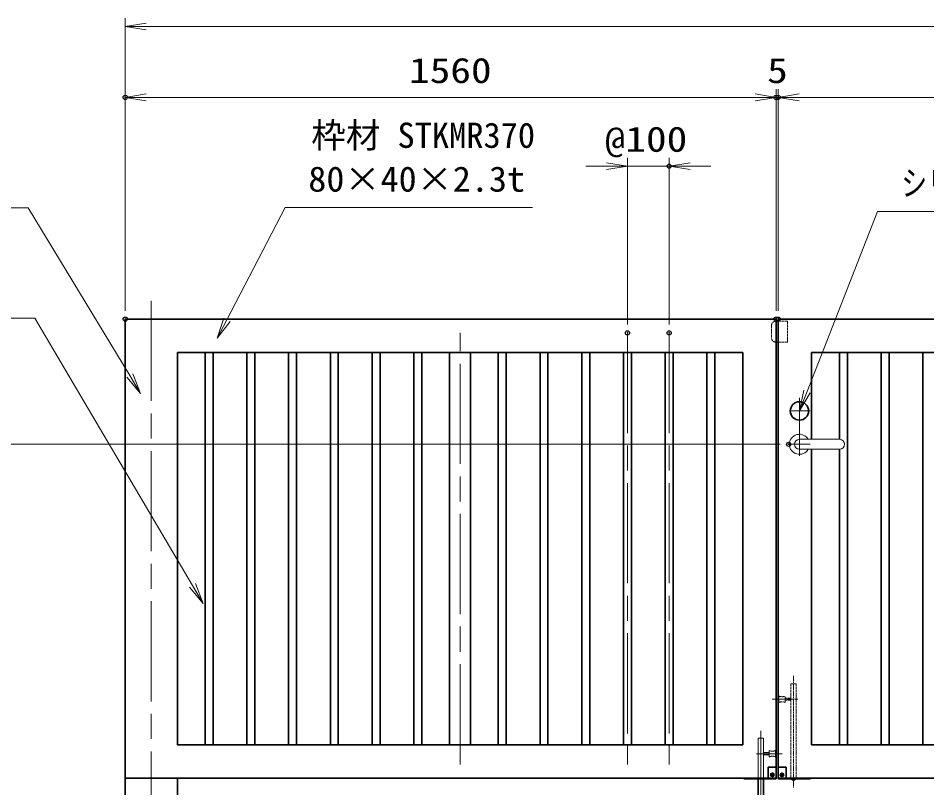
# Model space of a CAD drawing. Units: millimetres at full size. Extents: x -5940 to 5940, y -4200 to 4200.
# Drawn here: x -3513 to -1335, y -1352 to 493 of the extents above; entities that cross this region are included whole.
import ezdxf
from ezdxf.enums import TextEntityAlignment as Align

# ---------------------------------------------------------------- set-up
doc = ezdxf.new("R2010")
doc.units = ezdxf.units.MM
doc.header["$LTSCALE"] = 20
doc.header["$PDMODE"] = 32
doc.header["$PDSIZE"] = 10
doc.linetypes.add('DASHED', pattern=[7.5, 6, -1.5])
doc.linetypes.add('USER1', pattern=[18, 12, -1.5, 3, -1.5])
for name, color, linetype, lineweight in [('0-1_外形線', 7, 'Continuous', 35), ('0-2_隠れ線', 140, 'DASHED', 18), ('0-3_軸線', 200, 'USER1', 15), ('0-4_2', 7, 'Continuous', 18), ('0-6_寸法線', 4, 'Continuous', 18), ('0-7_0', 7, 'Continuous', 18)]:
    doc.layers.add(name, color=color, linetype=linetype, lineweight=lineweight)
doc.layers.add('0-8_Defpoints', color=7, linetype='Continuous')
doc.styles.add('ＭＳ ゴシック', font='')
doc.styles.get('ＭＳ ゴシック').set_extended_font_data('MS Gothic')

# ---------------------------------------------------------------- blocks, each defined once
blk = doc.blocks.new('shgtdhgjhhggf')
at = {"layer": '0-1_外形線'}
for p, q in [((0, 520), (380, 520)), ((380, 520), (380, -40)), ((0, -40), (0, 0)), ((132, 166.2), (173.8, 166.2)), ((132, 166.2), (132, 153.8)), ((132, 153.8), (173.8, 153.8)), ((186.2, 208), (173.8, 208)), ((173.8, 208), (173.8, 166.2)), ((173.8, 153.8), (173.8, 112)), ((186.2, 112), (173.8, 112)), ((186.2, 208), (186.2, 166.2)), ((186.2, 166.2), (228, 166.2)), ((186.2, 153.8), (186.2, 112)), ((186.2, 153.8), (228, 153.8)), ((228, 166.2), (228, 153.8)), ((0, -40), (1504, -40))]:
    blk.add_line(p, q, dxfattribs=at)
blk.add_circle((180, 160), 84, dxfattribs=at)
for centre, radius, start, end in [((1504, 0), 40, 270, 0), ((734, 40), 130, 217.97987, 322.02013)]:
    blk.add_arc(centre, radius, start, end, dxfattribs=at)
at = {"layer": '0-2_隠れ線'}
for p, q in [((604, 4520), (864, 4520)), ((604, 4520), (604, 40)), ((864, 4520), (864, 40)), ((34, 3930), (34, 3630)), ((334, 3630), (334, 3930)), ((334, 3830), (604, 3830)), ((334, 3730), (604, 3730))]:
    blk.add_line(p, q, dxfattribs=at)
for centre, radius, start, end in [((184, 4290), 390, 247.38014, 292.61986), ((184, 3270), 390, 67.38014, 112.61986), ((734, 40), 130, 180, 217.97987), ((734, 40), 130, 322.02013, 0)]:
    blk.add_arc(centre, radius, start, end, dxfattribs=at)
at = {"layer": '0-3_軸線'}
for p, q in [((734, 4902.9), (734, -448.4)), ((-296.3, 3780), (934.3, 3780)), ((180, 160), (87.6, 160)), ((180, 160), (180, 252.4)), ((180, 160), (272.4, 160)), ((180, 160), (180, 67.6))]:
    blk.add_line(p, q, dxfattribs=at)
blk = doc.blocks.new('_Open')
at = {"layer": '0-7_0'}
blk.add_line((-20, 3.333), (0, 0), dxfattribs=at)
blk.add_lwpolyline([(-20, -3.333), (0, 0), (-20, 0)], dxfattribs=at)
blk = doc.blocks.new('sgdhfhgfjhg')
at = {"layer": '0-2_隠れ線'}
for p, q in [((0, 500), (560, 500)), ((0, 500), (0, -500)), ((760, 300), (760, -300)), ((560, -500), (0, -500))]:
    blk.add_line(p, q, dxfattribs=at)
for centre, start, end in [((560, 300), 0, 90), ((560, -300), 270, 0)]:
    blk.add_arc(centre, 200, start, end, dxfattribs=at)
blk = doc.blocks.new('S23')
at = {"layer": '0-6_寸法線'}
for points in [[(-14370127.6, 58507683.7), (-14381995.6, 58507683.7), (-14384780.7, 58502305.9), (-14385240.5, 58501417.9)], [(-14384928.6, 58502382.5), (-14385240.5, 58501417.9), (-14384632.7, 58502229.2)]]:
    blk.add_lwpolyline(points, dxfattribs=at)
at = {"layer": '0-6_寸法線', "color": 254, "style": 'ＭＳ ゴシック'}
blk.add_text('枠材 STKMR370', height=1212, dxfattribs=at).set_placement((-14380735.6, 58510180.5), align=Align.BOTTOM_LEFT)
at = {"layer": '0-6_寸法線', "color": 254, "style": 'ＭＳ ゴシック', "width": 1.05}
blk.add_text('80×40×2.3t', height=1212, dxfattribs=at).set_placement((-14380879.6, 58508080.5), align=Align.BOTTOM_LEFT)
blk = doc.blocks.new('S24')
at = {"layer": '0-6_寸法線'}
for points in [[(-14345438.8, 58507488.8), (-14353591.6, 58507488.8), (-14356970.8, 58498866.8), (-14357335.7, 58497935.8)], [(-14357126, 58498927.6), (-14357335.7, 58497935.8), (-14356815.6, 58498806)]]:
    blk.add_lwpolyline(points, dxfattribs=at)
at = {"layer": '0-6_寸法線', "color": 254, "style": 'ＭＳ ゴシック', "width": 0.75}
blk.add_text('シリンダ-錠', height=1212, dxfattribs=at).set_placement((-14352456.4, 58507885.7), align=Align.BOTTOM_LEFT)
blk = doc.blocks.new('S26')
at = {"layer": '0-6_寸法線'}
for points in [[(-14408579.6, 58507673.5), (-14394302, 58507673.5), (-14389438.5, 58499633.3), (-14388921, 58498777.7)], [(-14389581.1, 58499547.1), (-14388921, 58498777.7), (-14389295.9, 58499719.6)]]:
    blk.add_lwpolyline(points, dxfattribs=at)
at = {"layer": '0-6_寸法線', "color": 254, "style": 'ＭＳ ゴシック'}
for s, width, p in [('門柱側枠材 STKR400', 0.9, (-14408640.1, 58510170.4)), ('125×40×2.3t', 1.05, (-14408867.6, 58508070.4))]:
    blk.add_text(s, height=1212, dxfattribs=dict(at, width=width)).set_placement(p, align=Align.BOTTOM_LEFT)
blk = doc.blocks.new('S27')
at = {"layer": '0-6_寸法線'}
for points in [[(-14405854.8, 58502375.9), (-14393986.8, 58502375.9), (-14386431.4, 58489573.9), (-14385923.2, 58488712.7)], [(-14386575, 58489489.2), (-14385923.2, 58488712.7), (-14386287.9, 58489658.6)]]:
    blk.add_lwpolyline(points, dxfattribs=at)
at = {"layer": '0-6_寸法線', "color": 254, "style": 'ＭＳ ゴシック'}
blk.add_text('格子 STKMR290', height=1212, dxfattribs=at).set_placement((-14405854.8, 58504872.8), align=Align.BOTTOM_LEFT)
at = {"layer": '0-6_寸法線', "color": 254, "style": 'ＭＳ ゴシック', "width": 1.05}
blk.add_text('19×19×1.6t', height=1212, dxfattribs=at).set_placement((-14406142.8, 58502772.8), align=Align.BOTTOM_LEFT)

msp = doc.modelspace()

# ---------------------------------------------------------------- linework, layer by layer
at = {"layer": '0-1_外形線'}
for p, q in [((-1696.54, -228.48), (-3256.54, -228.48)), ((-3256.54, -228.48), (-3256.54, -1328.48)), ((-1696.54, -1330.48), (-1696.54, -228.48)), ((-1691.54, -228.48), (-131.54, -228.48)), ((-1691.54, -1330.48), (-1691.54, -228.48)), ((-1776.54, -308.48), (-3131.54, -308.48)), ((-3131.54, -308.48), (-3131.54, -1248.48)), ((-3064.79, -308.48), (-3064.79, -1248.48)), ((-3045.79, -308.48), (-3045.79, -1248.48)), ((-2964.79, -308.48), (-2964.79, -1248.48)), ((-2945.79, -308.48), (-2945.79, -1248.48)), ((-2864.79, -308.48), (-2864.79, -1248.48)), ((-2845.79, -308.48), (-2845.79, -1248.48)), ((-2764.79, -308.48), (-2764.79, -1248.48)), ((-2745.79, -308.48), (-2745.79, -1248.48)), ((-2664.79, -308.48), (-2664.79, -1248.48)), ((-2645.79, -308.48), (-2645.79, -1248.48)), ((-2564.79, -308.48), (-2564.79, -1248.48)), ((-2545.79, -308.48), (-2545.79, -1248.48)), ((-2479.04, -308.48), (-2479.04, -1248.48)), ((-2429.04, -1248.48), (-2429.04, -308.48)), ((-2362.29, -308.48), (-2362.29, -1248.48)), ((-2343.29, -308.48), (-2343.29, -1248.48)), ((-2262.29, -308.48), (-2262.29, -1248.48)), ((-2243.29, -308.48), (-2243.29, -1248.48)), ((-2162.29, -308.48), (-2162.29, -1248.48)), ((-2143.29, -308.48), (-2143.29, -1248.48)), ((-2062.29, -308.48), (-2062.29, -1248.48)), ((-2043.29, -308.48), (-2043.29, -1248.48)), ((-1962.29, -308.48), (-1962.29, -1248.48)), ((-1943.29, -308.48), (-1943.29, -1248.48)), ((-1862.29, -308.48), (-1862.29, -1248.48)), ((-1843.29, -308.48), (-1843.29, -1248.48)), ((-1776.54, -1248.48), (-1776.54, -308.48)), ((-1611.54, -308.48), (-256.54, -308.48)), ((-1611.54, -516.48), (-1611.54, -308.48)), ((-1544.79, -308.48), (-1544.79, -516.48)), ((-1525.79, -308.48), (-1525.79, -1248.48)), ((-1444.79, -308.48), (-1444.79, -1248.48)), ((-1425.79, -308.48), (-1425.79, -1248.48)), ((-1344.79, -308.48), (-1344.79, -1248.48)), ((-1611.54, -1248.48), (-1611.54, -540.48)), ((-1544.79, -540.48), (-1544.79, -1248.48)), ((-3131.54, -1248.48), (-1776.54, -1248.48)), ((-256.54, -1248.48), (-1611.54, -1248.48)), ((-1715.54, -1302.48), (-1715.54, -1330.48)), ((-1696.54, -1302.48), (-1715.54, -1302.48)), ((-1707.94, -1320.17), (-1707.94, -1320.79)), ((-1705.85, -1320.17), (-1707.94, -1320.17)), ((-1705.85, -1320.79), (-1707.94, -1320.79)), ((-1705.85, -1318.08), (-1705.22, -1318.08)), ((-1705.85, -1318.08), (-1705.85, -1320.17)), ((-1705.85, -1320.79), (-1705.85, -1322.88)), ((-1705.85, -1322.88), (-1705.22, -1322.88)), ((-1705.22, -1318.08), (-1705.22, -1320.17)), ((-1703.14, -1320.17), (-1705.22, -1320.17)), ((-1703.14, -1320.79), (-1705.22, -1320.79)), ((-1705.22, -1320.79), (-1705.22, -1322.88)), ((-1703.14, -1320.17), (-1703.14, -1320.79)), ((-3256.54, -1328.48), (-1696.54, -1328.48)), ((-3256.54, -1328.48), (-3256.54, -1512.48)), ((-3131.54, -1328.48), (-3131.54, -1512.48)), ((-1696.54, -1330.48), (-1771.74, -1330.48)), ((-1739.74, -1328.48), (-1739.74, -1426.98)), ((-1726.74, -1328.48), (-1726.74, -1426.98)), ((-131.54, -1328.48), (-1691.54, -1328.48))]:
    msp.add_line(p, q, dxfattribs=at)
for centre, radius in [((-1640.54, -448.48), 22), ((-1705.54, -1320.48), 4.2)]:
    msp.add_circle(centre, radius, dxfattribs=at)
msp.add_arc((-1771.74, -1328.48), 2, 180, 270, dxfattribs=at)
at = {"layer": '0-2_隠れ線'}
for p, q in [((-1726.74, -1232.98), (-1739.74, -1232.98)), ((-1739.74, -1232.98), (-1739.74, -1328.48)), ((-1726.74, -1232.98), (-1726.74, -1328.48)), ((-1713.24, -1277.48), (-1713.24, -1262.48)), ((-1698.24, -1262.48), (-1698.24, -1277.48)), ((-1713.24, -1267.48), (-1726.74, -1267.48)), ((-1713.24, -1272.48), (-1726.74, -1272.48))]:
    msp.add_line(p, q, dxfattribs=at)
for centre, start, end in [((-1705.74, -1244.48), 247.38014, 292.61986), ((-1705.74, -1295.48), 67.38014, 112.61986)]:
    msp.add_arc(centre, 19.5, start, end, dxfattribs=at)
at = {"layer": '0-3_軸線'}
for p, q in [((-3194.04, -184.56), (-3194.04, -2267.84)), ((-2454.04, -1295.48), (-2454.04, -261.48)), ((-2052.79, -261.48), (-2052.79, -1295.48)), ((-1952.79, -261.48), (-1952.79, -1295.48)), ((-1640.54, -556.48), (-1640.54, -417.48)), ((-1664.54, -448.48), (-1614.54, -448.48)), ((-1666.54, -528.48), (-1614.54, -528.48)), ((-1733.24, -1215.23), (-1733.24, -1476.45)), ((-1681.72, -1269.98), (-1743.25, -1269.98)), ((-1705.54, -1320.48), (-1710.16, -1320.48)), ((-1705.54, -1320.48), (-1705.54, -1315.86)), ((-1705.54, -1320.48), (-1705.54, -1325.1)), ((-1705.54, -1320.48), (-1700.92, -1320.48))]:
    msp.add_line(p, q, dxfattribs=at)
at = {"layer": '0-4_2'}
for p, q in [((-1544.54, -516.48), (-1640.54, -516.48)), ((-1640.54, -540.48), (-1544.54, -540.48))]:
    msp.add_line(p, q, dxfattribs=at)
for centre, radius, start, end in [((-1640.54, -528.48), 24, 30, 330), ((-1640.54, -528.48), 12, 90, 270), ((-1544.54, -528.48), 12, 270, 90)]:
    msp.add_arc(centre, radius, start, end, dxfattribs=at)
at = {"layer": '0-6_寸法線'}
for p, q in [((-3256.54, -208.48), (-3256.54, 492.78)), ((-3256.54, 472.78), (-131.54, 472.78)), ((-3256.54, -208.48), (-3256.54, 322.78)), ((-1696.54, -208.48), (-1696.54, 322.78)), ((-1696.54, -208.48), (-1696.54, 322.78)), ((-1691.54, -208.48), (-1691.54, 322.78)), ((-1691.54, -208.48), (-1691.54, 322.78)), ((-1696.54, 302.78), (-3256.54, 302.78)), ((-1746.54, 302.78), (-1796.54, 302.78)), ((-1691.54, 302.78), (-1696.54, 302.78)), ((-131.54, 302.78), (-1691.54, 302.78)), ((-1641.54, 302.78), (-1591.54, 302.78)), ((-2052.79, -241.48), (-2052.79, 158.06)), ((-1952.79, -241.48), (-1952.79, 158.06)), ((-2102.79, 138.06), (-2152.79, 138.06)), ((-2052.79, 138.06), (-1952.79, 138.06)), ((-1902.79, 138.06), (-1852.79, 138.06)), ((-1686.54, -528.48), (-3889.39, -528.48))]:
    msp.add_line(p, q, dxfattribs=at)
at = {"layer": '0-8_Defpoints'}
for p in [(-3256.54, 302.78), (-1696.54, 302.78), (-1691.54, 302.78), (-1952.79, 138.06), (-3256.54, -228.48), (-1696.54, -228.48), (-1691.54, -228.48), (-2052.79, -261.48), (-1952.79, -261.48), (-1666.54, -528.48)]:
    msp.add_point(p, dxfattribs=at)

# ---------------------------------------------------------------- block references
at = {"layer": '0-1_外形線', "yscale": 0.05}
for name, p, xscale in [('sgdhfhgfjhg', (-1669.54, -258.48), -0.05), ('shgtdhgjhhggf', (-1691.54, -1328.48), 0.05)]:
    msp.add_blockref(name, p, dxfattribs=dict(at, xscale=xscale))
at = {"layer": '0-6_寸法線', "xscale": 2.5, "yscale": 2.5, "rotation": 180}
for p in [(-3256.54, 472.78), (-3256.54, 302.78), (-1691.54, 302.78), (-1691.54, 302.78), (-1952.79, 138.06)]:
    msp.add_blockref('_Open', p, dxfattribs=at)
at = {"layer": '0-6_寸法線'}
for name, p, xscale, yscale in [('_Open', (-1696.54, 302.78), 2.5, 2.5), ('_Open', (-1696.54, 302.78), 2.5, 2.5), ('S26', (716226.25, -2925345.27), 0.05, 0.05), ('S23', (716226.25, -2925345.27), 0.05, 0.05), ('_Open', (-2052.79, 138.06), 2.5, 2.5), ('S24', (716226.25, -2925345.27), 0.05, 0.05), ('S27', (716226.25, -2925345.27), 0.05, 0.05)]:
    msp.add_blockref(name, p, dxfattribs=dict(at, xscale=xscale, yscale=yscale))

# ---------------------------------------------------------------- texts
at = {"layer": '0-6_寸法線', "color": 254, "style": 'ＭＳ ゴシック', "width": 1.2}
for s, p in [('1560', (-2576.14, 319.12)), ('5', (-1718.04, 319.12)), ('@100', (-2107.19, 154.41))]:
    msp.add_text(s, height=60.56, dxfattribs=at).set_placement(p, align=Align.BOTTOM_LEFT)

doc.saveas('drawing.dxf')
